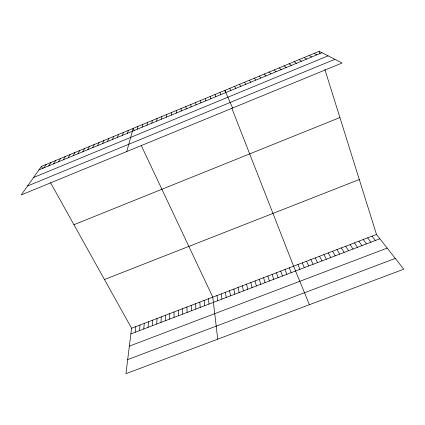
<?xml version="1.0" encoding="UTF-8"?>
<svg xmlns="http://www.w3.org/2000/svg" width="425" height="425" viewBox="0 0 425 425"><rect width="100%" height="100%" fill="white"/><g stroke="black" fill="none" stroke-linecap="round" stroke-linejoin="round"><path stroke-width="0.64" d="M174.043 317.422L174.059 311.961M169.697 319.085L169.782 313.597M171.392 115.079L171.461 112.519M165.362 320.742L165.516 315.233M161.032 322.394L161.256 316.864M156.703 324.047L157 318.495M166.488 117.109L166.648 114.511M152.384 325.699L152.75 320.121M148.07 327.346L148.506 321.746M143.767 328.993L144.266 323.372M161.596 119.133L161.845 116.503M139.464 330.634L140.032 324.992M135.166 332.276L135.803 326.612M50.495 182.628L131.58 328.228L125.943 373.697L403.75 269.206L376.481 234.446L324.87 69.482M156.713 121.157L157.053 118.49M151.837 123.176L152.267 120.472M146.965 125.194L147.486 122.453M142.099 127.208L142.715 124.429M137.248 129.216L137.95 126.406M126.751 151.55L133.19 128.377L134.215 130.549M127.41 133.285L128.292 130.406M122.432 135.347L123.404 132.43M117.459 137.408L118.527 134.454M112.498 139.464L113.65 136.473M107.541 141.514L108.789 138.486M102.595 143.56L103.928 140.5M97.654 145.605L99.078 142.513M92.719 147.65L94.238 144.516M87.794 149.69L89.404 146.524M82.88 151.725L84.575 148.522M77.966 153.754L79.751 150.519M73.068 155.784L74.938 152.517M68.17 157.813L70.136 154.503M63.288 159.837L65.333 156.496M58.406 161.856L60.547 158.477M53.534 163.869L55.76 160.464M48.673 165.883L50.984 162.44M43.818 167.896L46.213 164.417M41.453 166.393L21.25 194.926L342.093 63.012L319.18 51.303L41.453 166.393L42.612 168.47M38.967 169.904L321.985 52.737M33.591 177.496L328.063 55.84M27.588 185.975L334.879 59.325M73.934 224.719L339.904 117.544M104.454 279.522L359.3 179.541M131.58 328.228L376.481 234.446M130.879 333.917L379.876 238.776M129.359 346.131L387.186 248.088M127.686 359.619L395.277 258.411M314.144 53.391L316.848 54.862M309.118 55.473L311.722 56.987M304.103 57.556L306.606 59.102M299.088 59.627L301.495 61.221M294.089 61.705L296.395 63.33M289.09 63.771L291.3 65.439M284.102 65.838L286.211 67.543M279.124 67.904L281.132 69.647M274.152 69.966L276.064 71.745M269.184 72.022L271.001 73.844M264.228 74.078L265.949 75.937M259.277 76.128L260.902 78.025M254.336 78.173L255.861 80.113M372.066 236.135L375.387 240.492M367.657 237.825L370.897 242.208M249.401 80.219L250.83 82.195M363.253 239.509L366.419 243.918M358.854 241.193L361.946 245.629M354.466 242.877L357.478 247.334M244.476 82.264L245.809 84.272M350.078 244.556L353.016 249.039M345.7 246.234L348.564 250.739M341.323 247.908L344.112 252.439M239.557 84.299L240.794 86.349M336.956 249.581L339.671 254.139M332.594 251.249L335.235 255.834M328.238 252.917L330.804 257.523M234.643 86.339L235.785 88.421M323.887 254.586L326.379 259.218M319.542 256.248L321.959 260.908M315.207 257.911L317.544 262.592M229.739 88.368L230.786 90.493M310.872 259.569L313.14 264.276M141.185 145.339L212.776 297.133L217.738 339.171M306.547 261.226L308.736 265.954M302.223 262.884L304.342 267.638M232.624 108.019L224.841 90.397L225.728 92.666M297.909 264.536L299.954 269.312M309.416 304.688L293.595 266.183L231.869 108.37M289.292 267.835L291.194 272.659M219.948 92.427L220.809 94.621M284.994 269.482L286.822 274.332M280.702 271.123L282.455 276M276.415 272.765L278.099 277.663M215.066 94.446L215.831 96.682M272.133 274.407L273.743 279.331M319.18 51.303L319.924 53.672M267.856 276.043L269.397 280.989M210.194 96.47L210.864 98.738M263.585 277.679L265.051 282.652M259.319 279.31L260.716 284.304M255.064 280.941L256.387 285.961M205.328 98.483L205.902 100.794M250.808 282.572L252.062 287.613M246.558 284.197L247.743 289.266M242.319 285.823L243.429 290.913M200.467 100.497L200.951 102.845M238.08 287.443L239.121 292.559M233.851 289.064L234.818 294.201M229.622 290.684L230.525 295.842M195.612 102.51L196.005 104.89M225.404 292.299L226.233 297.484M221.191 293.914L221.946 299.12M216.978 295.524L217.669 300.757M190.767 104.518L191.064 106.935M208.452 298.791L208.999 304.066M204.133 300.448L204.611 305.745M185.927 106.521L186.134 108.975M199.819 302.095L200.223 307.418M195.511 303.748L195.845 309.092M191.208 305.394L191.473 310.765M181.098 108.524L181.215 111.015M186.91 307.041L187.106 312.433M182.623 308.683L182.745 314.096M178.335 310.324L178.388 315.764M176.274 110.521L176.295 113.05"/></g></svg>
